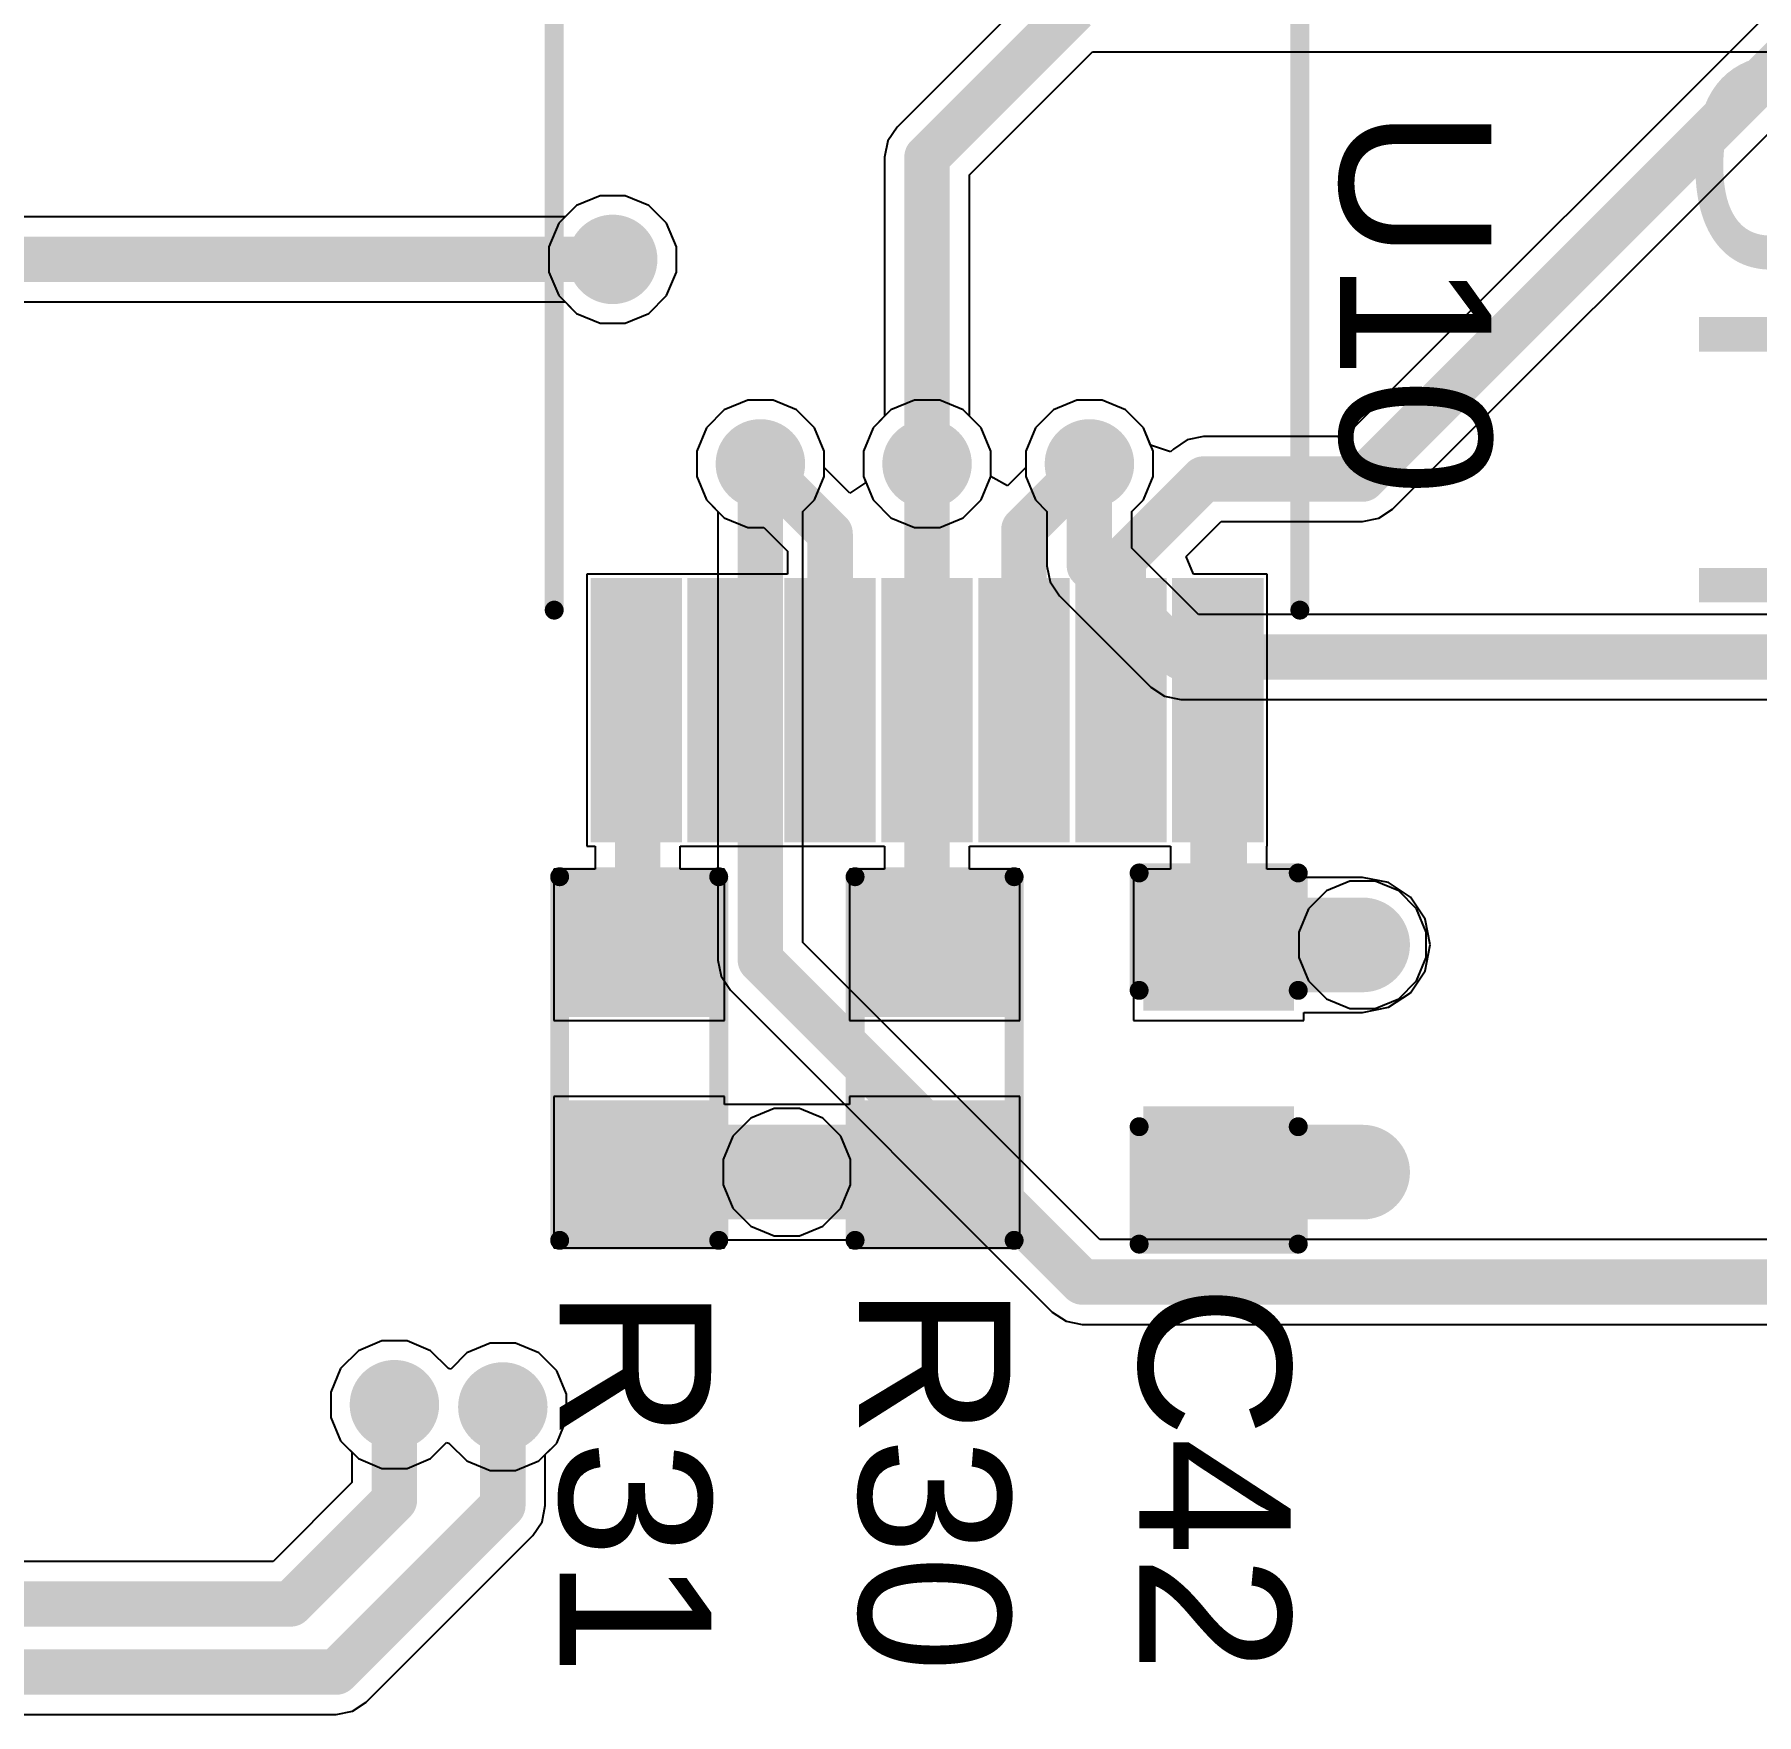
# Model space of a CAD drawing. Header units: millimetres. Extents: x -0.34 to 5.78, y -0.39 to 4.37.
# Drawn here: x 4.7293 to 5.184, y 2.0378 to 2.4814 of the extents above; entities that cross this region are included whole.
import ezdxf

# ---------------------------------------------------------------- set-up
doc = ezdxf.new("R2010")
doc.units = ezdxf.units.MM
doc.header["$MEASUREMENT"] = 0
for name, color, linetype in [('BottomLayer', 5, 'Continuous'), ('BottomSolder', 6, 'Continuous'), ('TopLayer', 1, 'Continuous'), ('TopOverlay', 2, 'Continuous'), ('TopPaste', 8, 'Continuous'), ('TopSolder', 216, 'Continuous'), ('ViaHoleLayer', 16, 'Continuous')]:
    doc.layers.add(name, color=color, linetype=linetype)
doc.styles.add('Arial', font='', dxfattribs={"height": 0.2})
doc.styles.get('Arial').set_extended_font_data('Arial')

# ---------------------------------------------------------------- blocks, each defined once
blk = doc.blocks.new('14_TSSOP_8')
at = {"layer": 'TopLayer'}
for points in [[(-0.1439, 0.08484), (-0.08209, 0.08484), (-0.08209, 0.0687), (-0.1439, 0.0687)], [(0.08209, 0.08484), (0.1439, 0.08484), (0.1439, 0.0687), (0.08209, 0.0687)], [(-0.1439, 0.05925), (-0.08209, 0.05925), (-0.08209, 0.04311), (-0.1439, 0.04311)], [(0.08209, 0.05925), (0.1439, 0.05925), (0.1439, 0.04311), (0.08209, 0.04311)], [(-0.1439, 0.03366), (-0.08209, 0.03366), (-0.08209, 0.01752), (-0.1439, 0.01752)], [(0.08209, 0.03366), (0.1439, 0.03366), (0.1439, 0.01752), (0.08209, 0.01752)], [(-0.1439, 0.00807), (-0.08209, 0.00807), (-0.08209, -0.00807), (-0.1439, -0.00807)], [(0.08209, 0.00807), (0.1439, 0.00807), (0.1439, -0.00807), (0.08209, -0.00807)], [(-0.1439, -0.01752), (-0.08209, -0.01752), (-0.08209, -0.03366), (-0.1439, -0.03366)], [(0.08209, -0.01752), (0.1439, -0.01752), (0.1439, -0.03366), (0.08209, -0.03366)], [(-0.1439, -0.04311), (-0.08209, -0.04311), (-0.08209, -0.05925), (-0.1439, -0.05925)], [(0.08209, -0.04311), (0.1439, -0.04311), (0.1439, -0.05925), (0.08209, -0.05925)], [(-0.1439, -0.0687), (-0.08209, -0.0687), (-0.08209, -0.08484), (-0.1439, -0.08484)], [(0.08209, -0.0687), (0.1439, -0.0687), (0.1439, -0.08484), (0.08209, -0.08484)]]:
    blk.add_hatch(color=1, dxfattribs=at).paths.add_polyline_path(points)
at = {"layer": 'TopPaste'}
for points in [[(-0.1439, 0.08484), (-0.08209, 0.08484), (-0.08209, 0.0687), (-0.1439, 0.0687)], [(0.08209, 0.08484), (0.1439, 0.08484), (0.1439, 0.0687), (0.08209, 0.0687)], [(-0.1439, 0.05925), (-0.08209, 0.05925), (-0.08209, 0.04311), (-0.1439, 0.04311)], [(0.08209, 0.05925), (0.1439, 0.05925), (0.1439, 0.04311), (0.08209, 0.04311)], [(-0.1439, 0.03366), (-0.08209, 0.03366), (-0.08209, 0.01752), (-0.1439, 0.01752)], [(0.08209, 0.03366), (0.1439, 0.03366), (0.1439, 0.01752), (0.08209, 0.01752)], [(-0.1439, 0.00807), (-0.08209, 0.00807), (-0.08209, -0.00807), (-0.1439, -0.00807)], [(0.08209, 0.00807), (0.1439, 0.00807), (0.1439, -0.00807), (0.08209, -0.00807)], [(-0.1439, -0.01752), (-0.08209, -0.01752), (-0.08209, -0.03366), (-0.1439, -0.03366)], [(0.08209, -0.01752), (0.1439, -0.01752), (0.1439, -0.03366), (0.08209, -0.03366)], [(-0.1439, -0.04311), (-0.08209, -0.04311), (-0.08209, -0.05925), (-0.1439, -0.05925)], [(0.08209, -0.04311), (0.1439, -0.04311), (0.1439, -0.05925), (0.08209, -0.05925)], [(-0.1439, -0.0687), (-0.08209, -0.0687), (-0.08209, -0.08484), (-0.1439, -0.08484)], [(0.08209, -0.0687), (0.1439, -0.0687), (0.1439, -0.08484), (0.08209, -0.08484)]]:
    blk.add_hatch(color=8, dxfattribs=at).paths.add_polyline_path(points)
at = {"layer": 'TopSolder'}
for points in [[(-0.1479, 0.08884), (-0.07809, 0.08884), (-0.07809, 0.0647), (-0.1479, 0.0647)], [(0.07809, 0.08884), (0.1479, 0.08884), (0.1479, 0.0647), (0.07809, 0.0647)], [(-0.1479, 0.06325), (-0.07809, 0.06325), (-0.07809, 0.03911), (-0.1479, 0.03911)], [(0.07809, 0.06325), (0.1479, 0.06325), (0.1479, 0.03911), (0.07809, 0.03911)], [(-0.1479, 0.03766), (-0.07809, 0.03766), (-0.07809, 0.01352), (-0.1479, 0.01352)], [(0.07809, 0.03766), (0.1479, 0.03766), (0.1479, 0.01352), (0.07809, 0.01352)], [(-0.1479, 0.01207), (-0.07809, 0.01207), (-0.07809, -0.01207), (-0.1479, -0.01207)], [(0.07809, 0.01207), (0.1479, 0.01207), (0.1479, -0.01207), (0.07809, -0.01207)], [(-0.1479, -0.01352), (-0.07809, -0.01352), (-0.07809, -0.03766), (-0.1479, -0.03766)], [(0.07809, -0.01352), (0.1479, -0.01352), (0.1479, -0.03766), (0.07809, -0.03766)], [(-0.1479, -0.03911), (-0.07809, -0.03911), (-0.07809, -0.06325), (-0.1479, -0.06325)], [(0.07809, -0.03911), (0.1479, -0.03911), (0.1479, -0.06325), (0.07809, -0.06325)], [(-0.1479, -0.0647), (-0.07809, -0.0647), (-0.07809, -0.08884), (-0.1479, -0.08884)], [(0.07809, -0.0647), (0.1479, -0.0647), (0.1479, -0.08884), (0.07809, -0.08884)]]:
    blk.add_hatch(color=216, dxfattribs=at).paths.add_polyline_path(points)
at = {"layer": 'TopOverlay', "const_width": 0.005}
for points in [[(0.08661, 0.09843), (-0.08661, 0.09843)], [(-0.15183, 0.07777), (-0.15683, 0.08277)], [(-0.15683, 0.07277), (-0.15683, 0.08277)], [(-0.15683, 0.07277), (-0.15183, 0.07777)], [(0.08661, -0.09843), (-0.08661, -0.09843)]]:
    blk.add_lwpolyline(points, dxfattribs=at)
at = {"layer": 'TopOverlay', "const_width": 0.0025}
for points in [[(-0.08786, 0.09843, 1), (-0.08536, 0.09843, 1)], [(0.08536, 0.09843, 1), (0.08786, 0.09843, 1)], [(-0.15808, 0.08277, 1), (-0.15558, 0.08277, 1)], [(-0.15808, 0.08277, 1), (-0.15558, 0.08277, 1)], [(-0.15308, 0.07777, 1), (-0.15058, 0.07777, 1)], [(-0.15308, 0.07777, 1), (-0.15058, 0.07777, 1)], [(-0.15808, 0.07277, 1), (-0.15558, 0.07277, 1)], [(-0.15808, 0.07277, 1), (-0.15558, 0.07277, 1)], [(-0.08786, -0.09843, 1), (-0.08536, -0.09843, 1)], [(0.08536, -0.09843, 1), (0.08786, -0.09843, 1)]]:
    blk.add_lwpolyline(points, format="xyb", close=True, dxfattribs=at)
blk = doc.blocks.new('R___0603_40')
at = {"layer": 'TopLayer'}
for points in [[(-0.015, 0.0175), (-0.015, -0.0175), (-0.045, -0.0175), (-0.045, 0.0175)], [(0.045, 0.0175), (0.045, -0.0175), (0.015, -0.0175), (0.015, 0.0175)]]:
    blk.add_hatch(color=1, dxfattribs=at).paths.add_polyline_path(points)
at = {"layer": 'TopPaste'}
for points in [[(-0.015, 0.0175), (-0.015, -0.0175), (-0.045, -0.0175), (-0.045, 0.0175)], [(0.045, 0.0175), (0.045, -0.0175), (0.015, -0.0175), (0.015, 0.0175)]]:
    blk.add_hatch(color=8, dxfattribs=at).paths.add_polyline_path(points)
at = {"layer": 'TopSolder'}
for points in [[(-0.011, 0.0215), (-0.011, -0.0215), (-0.049, -0.0215), (-0.049, 0.0215)], [(0.049, 0.0215), (0.049, -0.0215), (0.011, -0.0215), (0.011, 0.0215)]]:
    blk.add_hatch(color=216, dxfattribs=at).paths.add_polyline_path(points)
at = {"layer": 'TopOverlay', "const_width": 0.005}
for points in [[(-0.048, 0.021), (0.048, 0.021)], [(-0.048, 0.021), (-0.048, -0.021)], [(0.048, 0.021), (0.048, -0.021)], [(-0.048, -0.021), (0.048, -0.021)]]:
    blk.add_lwpolyline(points, dxfattribs=at)
at = {"layer": 'TopOverlay', "const_width": 0.0025}
for points in [[(-0.04925, 0.021, 1), (-0.04675, 0.021, 1)], [(-0.04925, 0.021, 1), (-0.04675, 0.021, 1)], [(0.04675, 0.021, 1), (0.04925, 0.021, 1)], [(0.04675, 0.021, 1), (0.04925, 0.021, 1)], [(-0.04925, -0.021, 1), (-0.04675, -0.021, 1)], [(-0.04925, -0.021, 1), (-0.04675, -0.021, 1)], [(0.04675, -0.021, 1), (0.04925, -0.021, 1)], [(0.04675, -0.021, 1), (0.04925, -0.021, 1)]]:
    blk.add_lwpolyline(points, format="xyb", close=True, dxfattribs=at)
blk = doc.blocks.new('R___0603_41')
at = {"layer": 'TopLayer'}
for points in [[(-0.015, 0.0175), (-0.015, -0.0175), (-0.045, -0.0175), (-0.045, 0.0175)], [(0.045, 0.0175), (0.045, -0.0175), (0.015, -0.0175), (0.015, 0.0175)]]:
    blk.add_hatch(color=1, dxfattribs=at).paths.add_polyline_path(points)
at = {"layer": 'TopPaste'}
for points in [[(-0.015, 0.0175), (-0.015, -0.0175), (-0.045, -0.0175), (-0.045, 0.0175)], [(0.045, 0.0175), (0.045, -0.0175), (0.015, -0.0175), (0.015, 0.0175)]]:
    blk.add_hatch(color=8, dxfattribs=at).paths.add_polyline_path(points)
at = {"layer": 'TopSolder'}
for points in [[(-0.011, 0.0215), (-0.011, -0.0215), (-0.049, -0.0215), (-0.049, 0.0215)], [(0.049, 0.0215), (0.049, -0.0215), (0.011, -0.0215), (0.011, 0.0215)]]:
    blk.add_hatch(color=216, dxfattribs=at).paths.add_polyline_path(points)
at = {"layer": 'TopOverlay', "const_width": 0.005}
for points in [[(0.048, 0.021), (-0.048, 0.021)], [(-0.048, -0.021), (-0.048, 0.021)], [(0.048, -0.021), (0.048, 0.021)], [(0.048, -0.021), (-0.048, -0.021)]]:
    blk.add_lwpolyline(points, dxfattribs=at)
at = {"layer": 'TopOverlay', "const_width": 0.0025}
for points in [[(-0.04925, 0.021, 1), (-0.04675, 0.021, 1)], [(-0.04925, 0.021, 1), (-0.04675, 0.021, 1)], [(0.04675, 0.021, 1), (0.04925, 0.021, 1)], [(0.04675, 0.021, 1), (0.04925, 0.021, 1)], [(-0.04925, -0.021, 1), (-0.04675, -0.021, 1)], [(-0.04925, -0.021, 1), (-0.04675, -0.021, 1)], [(0.04675, -0.021, 1), (0.04925, -0.021, 1)], [(0.04675, -0.021, 1), (0.04925, -0.021, 1)]]:
    blk.add_lwpolyline(points, format="xyb", close=True, dxfattribs=at)
blk = doc.blocks.new('C___0603_108')
at = {"layer": 'TopLayer'}
for points in [[(-0.015, 0.0175), (-0.015, -0.0175), (-0.045, -0.0175), (-0.045, 0.0175)], [(0.045, 0.0175), (0.045, -0.0175), (0.015, -0.0175), (0.015, 0.0175)]]:
    blk.add_hatch(color=1, dxfattribs=at).paths.add_polyline_path(points)
at = {"layer": 'TopPaste'}
for points in [[(-0.015, 0.0175), (-0.015, -0.0175), (-0.045, -0.0175), (-0.045, 0.0175)], [(0.045, 0.0175), (0.045, -0.0175), (0.015, -0.0175), (0.015, 0.0175)]]:
    blk.add_hatch(color=8, dxfattribs=at).paths.add_polyline_path(points)
at = {"layer": 'TopSolder'}
for points in [[(-0.01264, 0.01986), (-0.01264, -0.01986), (-0.04736, -0.01986), (-0.04736, 0.01986)], [(0.04736, 0.01986), (0.04736, -0.01986), (0.01264, -0.01986), (0.01264, 0.01986)]]:
    blk.add_hatch(color=216, dxfattribs=at).paths.add_polyline_path(points)
at = {"layer": 'TopOverlay', "const_width": 0.005}
for points in [[(-0.018, 0.021), (-0.049, 0.021)], [(-0.049, -0.021), (-0.049, 0.021)], [(0.049, 0.021), (0.018, 0.021)], [(0.049, -0.021), (0.049, 0.021)], [(-0.018, -0.021), (-0.049, -0.021)], [(0.049, -0.021), (0.018, -0.021)]]:
    blk.add_lwpolyline(points, dxfattribs=at)
at = {"layer": 'TopOverlay', "const_width": 0.0025}
for points in [[(-0.05025, 0.021, 1), (-0.04775, 0.021, 1)], [(-0.05025, 0.021, 1), (-0.04775, 0.021, 1)], [(-0.01925, 0.021, 1), (-0.01675, 0.021, 1)], [(0.01675, 0.021, 1), (0.01925, 0.021, 1)], [(0.04775, 0.021, 1), (0.05025, 0.021, 1)], [(0.04775, 0.021, 1), (0.05025, 0.021, 1)], [(-0.05025, -0.021, 1), (-0.04775, -0.021, 1)], [(-0.05025, -0.021, 1), (-0.04775, -0.021, 1)], [(-0.01925, -0.021, 1), (-0.01675, -0.021, 1)], [(0.01675, -0.021, 1), (0.01925, -0.021, 1)], [(0.04775, -0.021, 1), (0.05025, -0.021, 1)], [(0.04775, -0.021, 1), (0.05025, -0.021, 1)]]:
    blk.add_lwpolyline(points, format="xyb", close=True, dxfattribs=at)

msp = doc.modelspace()

# ---------------------------------------------------------------- hatches: boundary and pattern name
at = {"layer": 'BottomLayer'}
h = msp.add_hatch(color=5, dxfattribs=at)
edge = h.paths.add_edge_path()
edge.add_arc((4.882, 2.422), 0.01181, 0, 360)
h = msp.add_hatch(color=5, dxfattribs=at)
edge = h.paths.add_edge_path()
edge.add_arc((4.921, 2.368), 0.01181, 0, 360)
h = msp.add_hatch(color=5, dxfattribs=at)
edge = h.paths.add_edge_path()
edge.add_arc((4.965, 2.368), 0.01181, 0, 360)
h = msp.add_hatch(color=5, dxfattribs=at)
edge = h.paths.add_edge_path()
edge.add_arc((5.00787, 2.368), 0.01181, 0, 360)
h = msp.add_hatch(color=5, dxfattribs=at)
edge = h.paths.add_edge_path()
edge.add_arc((5.08, 2.241), 0.01181, 0, 360)
h = msp.add_hatch(color=5, dxfattribs=at)
edge = h.paths.add_edge_path()
edge.add_arc((4.928, 2.181), 0.01181, 0, 360)
h = msp.add_hatch(color=5, dxfattribs=at)
edge = h.paths.add_edge_path()
edge.add_arc((5.08, 2.181), 0.01181, 0, 360)
h = msp.add_hatch(color=5, dxfattribs=at)
edge = h.paths.add_edge_path()
edge.add_arc((4.82438, 2.1196), 0.01181, 0, 360)
h = msp.add_hatch(color=5, dxfattribs=at)
edge = h.paths.add_edge_path()
edge.add_arc((4.853, 2.119), 0.01181, 0, 360)
at = {"layer": 'BottomSolder'}
h = msp.add_hatch(color=6, dxfattribs=at)
edge = h.paths.add_edge_path()
edge.add_arc((4.882, 2.422), 0.00991, 0, 360)
h = msp.add_hatch(color=6, dxfattribs=at)
edge = h.paths.add_edge_path()
edge.add_arc((4.921, 2.368), 0.00991, 0, 360)
h = msp.add_hatch(color=6, dxfattribs=at)
edge = h.paths.add_edge_path()
edge.add_arc((4.965, 2.368), 0.00991, 0, 360)
h = msp.add_hatch(color=6, dxfattribs=at)
edge = h.paths.add_edge_path()
edge.add_arc((5.00787, 2.368), 0.00991, 0, 360)
h = msp.add_hatch(color=6, dxfattribs=at)
edge = h.paths.add_edge_path()
edge.add_arc((5.08, 2.241), 0.00991, 0, 360)
h = msp.add_hatch(color=6, dxfattribs=at)
edge = h.paths.add_edge_path()
edge.add_arc((4.928, 2.181), 0.00991, 0, 360)
h = msp.add_hatch(color=6, dxfattribs=at)
edge = h.paths.add_edge_path()
edge.add_arc((5.08, 2.181), 0.00991, 0, 360)
h = msp.add_hatch(color=6, dxfattribs=at)
edge = h.paths.add_edge_path()
edge.add_arc((4.82438, 2.1196), 0.00991, 0, 360)
h = msp.add_hatch(color=6, dxfattribs=at)
edge = h.paths.add_edge_path()
edge.add_arc((4.853, 2.119), 0.00991, 0, 360)
at = {"layer": 'TopLayer'}
h = msp.add_hatch(color=1, dxfattribs=at)
edge = h.paths.add_edge_path()
edge.add_arc((4.882, 2.422), 0.01181, 0, 360)
h = msp.add_hatch(color=1, dxfattribs=at)
edge = h.paths.add_edge_path()
edge.add_arc((4.921, 2.368), 0.01181, 0, 360)
h = msp.add_hatch(color=1, dxfattribs=at)
edge = h.paths.add_edge_path()
edge.add_arc((4.965, 2.368), 0.01181, 0, 360)
h = msp.add_hatch(color=1, dxfattribs=at)
edge = h.paths.add_edge_path()
edge.add_arc((5.00787, 2.368), 0.01181, 0, 360)
h = msp.add_hatch(color=1, dxfattribs=at)
edge = h.paths.add_edge_path()
edge.add_arc((5.08, 2.241), 0.01181, 0, 360)
h = msp.add_hatch(color=1, dxfattribs=at)
edge = h.paths.add_edge_path()
edge.add_arc((4.928, 2.181), 0.01181, 0, 360)
h = msp.add_hatch(color=1, dxfattribs=at)
edge = h.paths.add_edge_path()
edge.add_arc((5.08, 2.181), 0.01181, 0, 360)
h = msp.add_hatch(color=1, dxfattribs=at)
edge = h.paths.add_edge_path()
edge.add_arc((4.82438, 2.1196), 0.01181, 0, 360)
h = msp.add_hatch(color=1, dxfattribs=at)
edge = h.paths.add_edge_path()
edge.add_arc((4.853, 2.119), 0.01181, 0, 360)
at = {"layer": 'TopSolder'}
h = msp.add_hatch(color=216, dxfattribs=at)
edge = h.paths.add_edge_path()
edge.add_arc((4.882, 2.422), 0.00991, 0, 360)
h = msp.add_hatch(color=216, dxfattribs=at)
edge = h.paths.add_edge_path()
edge.add_arc((4.921, 2.368), 0.00991, 0, 360)
h = msp.add_hatch(color=216, dxfattribs=at)
edge = h.paths.add_edge_path()
edge.add_arc((4.965, 2.368), 0.00991, 0, 360)
h = msp.add_hatch(color=216, dxfattribs=at)
edge = h.paths.add_edge_path()
edge.add_arc((5.00787, 2.368), 0.00991, 0, 360)
h = msp.add_hatch(color=216, dxfattribs=at)
edge = h.paths.add_edge_path()
edge.add_arc((5.08, 2.241), 0.00991, 0, 360)
h = msp.add_hatch(color=216, dxfattribs=at)
edge = h.paths.add_edge_path()
edge.add_arc((4.928, 2.181), 0.00991, 0, 360)
h = msp.add_hatch(color=216, dxfattribs=at)
edge = h.paths.add_edge_path()
edge.add_arc((5.08, 2.181), 0.00991, 0, 360)
h = msp.add_hatch(color=216, dxfattribs=at)
edge = h.paths.add_edge_path()
edge.add_arc((4.82438, 2.1196), 0.00991, 0, 360)
h = msp.add_hatch(color=216, dxfattribs=at)
edge = h.paths.add_edge_path()
edge.add_arc((4.853, 2.119), 0.00991, 0, 360)
at = {"layer": 'ViaHoleLayer'}
h = msp.add_hatch(color=16, dxfattribs=at)
edge = h.paths.add_edge_path()
edge.add_arc((4.882, 2.422), 0.00591, 0, 360)
h = msp.add_hatch(color=16, dxfattribs=at)
edge = h.paths.add_edge_path()
edge.add_arc((4.921, 2.368), 0.00591, 0, 360)
h = msp.add_hatch(color=16, dxfattribs=at)
edge = h.paths.add_edge_path()
edge.add_arc((4.965, 2.368), 0.00591, 0, 360)
h = msp.add_hatch(color=16, dxfattribs=at)
edge = h.paths.add_edge_path()
edge.add_arc((5.00787, 2.368), 0.00591, 0, 360)
h = msp.add_hatch(color=16, dxfattribs=at)
edge = h.paths.add_edge_path()
edge.add_arc((5.08, 2.241), 0.00591, 0, 360)
h = msp.add_hatch(color=16, dxfattribs=at)
edge = h.paths.add_edge_path()
edge.add_arc((4.928, 2.181), 0.00591, 0, 360)
h = msp.add_hatch(color=16, dxfattribs=at)
edge = h.paths.add_edge_path()
edge.add_arc((5.08, 2.181), 0.00591, 0, 360)
h = msp.add_hatch(color=16, dxfattribs=at)
edge = h.paths.add_edge_path()
edge.add_arc((4.82438, 2.1196), 0.00591, 0, 360)
h = msp.add_hatch(color=16, dxfattribs=at)
edge = h.paths.add_edge_path()
edge.add_arc((4.853, 2.119), 0.00591, 0, 360)

# ---------------------------------------------------------------- linework, layer by layer
at = {"layer": 'BottomLayer'}
for p, q in [((4.99607, 2.49593), (4.95707, 2.45693)), ((4.97622, 2.44435), (5.00865, 2.47678)), ((5.00865, 2.47678), (5.31035, 2.47678)), ((4.95707, 2.45693), (4.95464, 2.45329)), ((4.95464, 2.45329), (4.95378, 2.449)), ((4.95378, 2.449), (4.95378, 2.449)), ((4.95378, 2.449), (4.95378, 2.38056)), ((4.97622, 2.38056), (4.97622, 2.44435)), ((4.87866, 2.43881), (4.87248, 2.43625)), ((4.88534, 2.43881), (4.87866, 2.43881)), ((4.89152, 2.43625), (4.88534, 2.43881)), ((4.86944, 2.43322), (4.609, 2.43322)), ((4.87248, 2.43625), (4.86944, 2.43322)), ((4.89625, 2.43152), (4.89152, 2.43625)), ((4.89881, 2.42534), (4.89625, 2.43152)), ((4.89881, 2.41866), (4.89881, 2.42534)), ((4.89625, 2.41248), (4.89881, 2.41866)), ((4.61365, 2.41078), (4.86944, 2.41078)), ((4.86944, 2.41078), (4.87248, 2.40775)), ((4.89152, 2.40775), (4.89625, 2.41248)), ((4.87248, 2.40775), (4.87866, 2.40519)), ((4.88534, 2.40519), (4.89152, 2.40775)), ((4.87866, 2.40519), (4.88534, 2.40519)), ((4.91766, 2.38481), (4.91148, 2.38225)), ((4.92434, 2.38481), (4.91766, 2.38481)), ((4.93052, 2.38225), (4.92434, 2.38481)), ((5.00453, 2.38481), (4.99835, 2.38225)), ((5.01121, 2.38481), (5.00453, 2.38481)), ((5.01739, 2.38225), (5.01121, 2.38481)), ((4.91148, 2.38225), (4.90675, 2.37752)), ((4.93525, 2.37752), (4.93052, 2.38225)), ((4.95378, 2.38056), (4.95075, 2.37752)), ((4.97925, 2.37752), (4.97622, 2.38056)), ((4.99835, 2.38225), (4.99362, 2.37752)), ((5.02212, 2.37752), (5.01739, 2.38225)), ((4.90675, 2.37752), (4.90419, 2.37134)), ((4.93781, 2.37134), (4.93525, 2.37752)), ((4.95075, 2.37752), (4.94819, 2.37134)), ((4.98181, 2.37134), (4.97925, 2.37752)), ((4.99362, 2.37752), (4.99106, 2.37134)), ((5.02468, 2.37134), (5.02212, 2.37752)), ((4.90419, 2.37134), (4.90419, 2.36466)), ((4.93781, 2.36466), (4.93781, 2.37134)), ((4.94819, 2.37134), (4.94819, 2.36466)), ((4.98181, 2.36466), (4.98181, 2.37134)), ((4.99106, 2.37134), (4.99106, 2.36466)), ((5.02468, 2.36466), (5.02468, 2.37134)), ((4.90419, 2.36466), (4.90675, 2.35848)), ((4.93525, 2.35848), (4.93781, 2.36466)), ((4.94819, 2.36466), (4.95075, 2.35848)), ((4.97925, 2.35848), (4.98181, 2.36466)), ((4.99106, 2.36466), (4.99362, 2.35848)), ((5.02212, 2.35848), (5.02468, 2.36466)), ((4.90675, 2.35848), (4.90978, 2.35544)), ((4.90978, 2.35544), (4.90978, 2.237)), ((4.93222, 2.35544), (4.93525, 2.35848)), ((4.93222, 2.24165), (4.93222, 2.35544)), ((4.95075, 2.35848), (4.95548, 2.35375)), ((4.97452, 2.35375), (4.97925, 2.35848)), ((4.99362, 2.35848), (4.99665, 2.35544)), ((4.99665, 2.35544), (4.99665, 2.34113)), ((5.01909, 2.35544), (5.02212, 2.35848)), ((5.01909, 2.34578), (5.01909, 2.35544)), ((4.95548, 2.35375), (4.96166, 2.35119)), ((4.96166, 2.35119), (4.96834, 2.35119)), ((4.96834, 2.35119), (4.97452, 2.35375)), ((5.03665, 2.32822), (5.01909, 2.34578)), ((4.99665, 2.34113), (4.99665, 2.34113)), ((4.99665, 2.34113), (4.99751, 2.33684)), ((4.99751, 2.33684), (4.99994, 2.3332)), ((4.99994, 2.3332), (5.02407, 2.30907)), ((5.23607, 2.32822), (5.03665, 2.32822)), ((5.02407, 2.30907), (5.02407, 2.30907)), ((5.02407, 2.30907), (5.02771, 2.30664)), ((5.02771, 2.30664), (5.032, 2.30578)), ((5.032, 2.30578), (5.032, 2.30578)), ((5.032, 2.30578), (5.23607, 2.30578)), ((5.07048, 2.25525), (5.06575, 2.25052)), ((5.07666, 2.25781), (5.07048, 2.25525)), ((5.08334, 2.25781), (5.07666, 2.25781)), ((5.08952, 2.25525), (5.08334, 2.25781)), ((5.09425, 2.25052), (5.08952, 2.25525)), ((5.06575, 2.25052), (5.06319, 2.24434)), ((5.09681, 2.24434), (5.09425, 2.25052)), ((5.01065, 2.16322), (4.93222, 2.24165)), ((5.06319, 2.24434), (5.06319, 2.23766)), ((5.09681, 2.23766), (5.09681, 2.24434)), ((4.90978, 2.237), (4.90978, 2.237)), ((4.90978, 2.237), (4.91064, 2.23271)), ((5.06319, 2.23766), (5.06575, 2.23148)), ((5.09425, 2.23148), (5.09681, 2.23766)), ((4.91064, 2.23271), (4.91307, 2.22907)), ((4.91307, 2.22907), (4.99807, 2.14407)), ((5.06575, 2.23148), (5.07048, 2.22675)), ((5.08952, 2.22675), (5.09425, 2.23148)), ((5.07048, 2.22675), (5.07666, 2.22419)), ((5.07666, 2.22419), (5.08334, 2.22419)), ((5.08334, 2.22419), (5.08952, 2.22675)), ((4.92466, 2.19781), (4.91848, 2.19525)), ((4.93134, 2.19781), (4.92466, 2.19781)), ((4.93752, 2.19525), (4.93134, 2.19781)), ((4.91848, 2.19525), (4.91375, 2.19052)), ((4.94225, 2.19052), (4.93752, 2.19525)), ((4.91375, 2.19052), (4.91119, 2.18434)), ((4.94481, 2.18434), (4.94225, 2.19052)), ((4.91119, 2.18434), (4.91119, 2.17766)), ((4.94481, 2.17766), (4.94481, 2.18434)), ((4.91119, 2.17766), (4.91375, 2.17148)), ((4.94225, 2.17148), (4.94481, 2.17766)), ((4.91375, 2.17148), (4.91848, 2.16675)), ((4.93752, 2.16675), (4.94225, 2.17148)), ((4.91848, 2.16675), (4.92466, 2.16419)), ((4.93134, 2.16419), (4.93752, 2.16675)), ((4.92466, 2.16419), (4.93134, 2.16419)), ((5.30935, 2.16322), (5.01065, 2.16322)), ((4.99807, 2.14407), (4.99807, 2.14407)), ((4.99807, 2.14407), (5.00171, 2.14164)), ((5.00171, 2.14164), (5.006, 2.14078)), ((5.006, 2.14078), (5.006, 2.14078)), ((5.006, 2.14078), (5.314, 2.14078)), ((4.81486, 2.13386), (4.81013, 2.12913)), ((4.82104, 2.13642), (4.81486, 2.13386)), ((4.82773, 2.13642), (4.82104, 2.13642)), ((4.83391, 2.13386), (4.82773, 2.13642)), ((4.83864, 2.12913), (4.83391, 2.13386)), ((4.84348, 2.13325), (4.83923, 2.12901)), ((4.84966, 2.13581), (4.84348, 2.13325)), ((4.85634, 2.13581), (4.84966, 2.13581)), ((4.86252, 2.13325), (4.85634, 2.13581)), ((4.86725, 2.12852), (4.86252, 2.13325)), ((4.81013, 2.12913), (4.80757, 2.12295)), ((4.83923, 2.12901), (4.83864, 2.12913)), ((4.86981, 2.12234), (4.86725, 2.12852)), ((4.80757, 2.12295), (4.80757, 2.11626)), ((4.86981, 2.11566), (4.86981, 2.12234)), ((4.80757, 2.11626), (4.81013, 2.11008)), ((4.86725, 2.10948), (4.86981, 2.11566)), ((4.81013, 2.11008), (4.81486, 2.10535)), ((4.81486, 2.10535), (4.82104, 2.10279)), ((4.82773, 2.10279), (4.83391, 2.10535)), ((4.83391, 2.10535), (4.83815, 2.1096)), ((4.83815, 2.1096), (4.83875, 2.10948)), ((4.83875, 2.10948), (4.84348, 2.10475)), ((4.86252, 2.10475), (4.86725, 2.10948)), ((4.82104, 2.10279), (4.82773, 2.10279)), ((4.84348, 2.10475), (4.84966, 2.10219)), ((4.84966, 2.10219), (4.85634, 2.10219)), ((4.85634, 2.10219), (4.86252, 2.10475))]:
    msp.add_line(p, q, dxfattribs=at)
at = {"layer": 'BottomLayer', "const_width": 0.012}
for points in [[(4.965, 2.449), (5.004, 2.488)], [(4.965, 2.368), (4.965, 2.449)], [(4.609, 2.422), (4.882, 2.422)], [(4.921, 2.237), (4.921, 2.368)], [(5.00787, 2.34113), (5.00787, 2.368)], [(5.00787, 2.34113), (5.032, 2.317)], [(5.032, 2.317), (5.279, 2.317)], [(4.921, 2.237), (5.006, 2.152)], [(5.006, 2.152), (5.314, 2.152)], [(4.853, 2.119), (4.85482, 2.12082)]]:
    msp.add_lwpolyline(points, dxfattribs=at)
at = {"layer": 'BottomLayer', "const_width": 0.006}
for points in [[(4.962, 2.449, 1), (4.968, 2.449, 1)], [(4.962, 2.449, 1), (4.968, 2.449, 1)], [(4.879, 2.422, 1), (4.885, 2.422, 1)], [(4.918, 2.368, 1), (4.924, 2.368, 1)], [(4.962, 2.368, 1), (4.968, 2.368, 1)], [(5.00487, 2.368, 1), (5.01087, 2.368, 1)], [(5.00487, 2.34113, 1), (5.01087, 2.34113, 1)], [(5.00487, 2.34113, 1), (5.01087, 2.34113, 1)], [(5.029, 2.317, 1), (5.035, 2.317, 1)], [(5.029, 2.317, 1), (5.035, 2.317, 1)], [(4.918, 2.237, 1), (4.924, 2.237, 1)], [(4.918, 2.237, 1), (4.924, 2.237, 1)], [(5.003, 2.152, 1), (5.009, 2.152, 1)], [(5.003, 2.152, 1), (5.009, 2.152, 1)], [(4.85, 2.119, 1), (4.856, 2.119, 1)], [(4.85182, 2.12082, 1), (4.85782, 2.12082, 1)]]:
    msp.add_lwpolyline(points, format="xyb", close=True, dxfattribs=at)
at = {"layer": 'TopLayer'}
for p, q in [((5.20007, 2.49993), (5.07535, 2.37522)), ((5.08793, 2.35607), (5.21265, 2.48078)), ((4.87866, 2.43881), (4.87248, 2.43625)), ((4.88534, 2.43881), (4.87866, 2.43881)), ((4.89152, 2.43625), (4.88534, 2.43881)), ((4.87248, 2.43625), (4.86775, 2.43152)), ((4.89625, 2.43152), (4.89152, 2.43625)), ((4.86775, 2.43152), (4.86519, 2.42534)), ((4.89881, 2.42534), (4.89625, 2.43152)), ((4.86519, 2.42534), (4.86519, 2.41866)), ((4.89881, 2.41866), (4.89881, 2.42534)), ((4.86519, 2.41866), (4.86775, 2.41248)), ((4.89625, 2.41248), (4.89881, 2.41866)), ((4.86775, 2.41248), (4.87248, 2.40775)), ((4.89152, 2.40775), (4.89625, 2.41248)), ((4.87248, 2.40775), (4.87866, 2.40519)), ((4.88534, 2.40519), (4.89152, 2.40775)), ((4.87866, 2.40519), (4.88534, 2.40519)), ((4.91766, 2.38481), (4.91148, 2.38225)), ((4.92434, 2.38481), (4.91766, 2.38481)), ((4.93052, 2.38225), (4.92434, 2.38481)), ((4.96166, 2.38481), (4.95548, 2.38225)), ((4.96834, 2.38481), (4.96166, 2.38481)), ((4.97452, 2.38225), (4.96834, 2.38481)), ((5.00453, 2.38481), (4.99835, 2.38225)), ((5.01121, 2.38481), (5.00453, 2.38481)), ((5.01739, 2.38225), (5.01121, 2.38481)), ((4.91148, 2.38225), (4.90675, 2.37752)), ((4.93525, 2.37752), (4.93052, 2.38225)), ((4.95548, 2.38225), (4.95075, 2.37752)), ((4.97925, 2.37752), (4.97452, 2.38225)), ((4.99835, 2.38225), (4.99362, 2.37752)), ((5.02212, 2.37752), (5.01739, 2.38225)), ((4.90675, 2.37752), (4.90419, 2.37134)), ((4.93781, 2.37134), (4.93525, 2.37752)), ((4.95075, 2.37752), (4.94819, 2.37134)), ((4.98181, 2.37134), (4.97925, 2.37752)), ((4.99362, 2.37752), (4.99106, 2.37134)), ((5.02402, 2.37295), (5.02212, 2.37752)), ((5.03371, 2.37436), (5.03007, 2.37193)), ((5.038, 2.37522), (5.03371, 2.37436)), ((5.07535, 2.37522), (5.038, 2.37522)), ((4.90419, 2.37134), (4.90419, 2.36466)), ((4.93781, 2.36705), (4.93781, 2.37134)), ((4.94819, 2.37134), (4.94819, 2.36466)), ((4.98181, 2.36487), (4.98181, 2.37134)), ((4.99106, 2.37134), (4.99106, 2.36705)), ((5.0293, 2.37116), (5.02402, 2.37295)), ((5.03007, 2.37193), (5.0293, 2.37116)), ((5.03007, 2.37193), (5.03007, 2.37193)), ((4.90419, 2.36466), (4.90675, 2.35848)), ((4.9446, 2.36027), (4.93781, 2.36705)), ((4.94819, 2.36466), (4.94883, 2.3631)), ((4.98242, 2.36431), (4.98181, 2.36487)), ((4.9862, 2.36219), (4.98242, 2.36431)), ((4.99106, 2.36705), (4.9862, 2.36219)), ((4.94883, 2.3631), (4.9446, 2.36027)), ((4.90675, 2.35848), (4.91148, 2.35375)), ((5.08429, 2.35364), (5.08793, 2.35607)), ((4.91148, 2.35375), (4.91766, 2.35119)), ((4.91766, 2.35119), (4.92195, 2.35119)), ((4.92195, 2.35119), (4.92819, 2.34495)), ((5.03339, 2.34353), (5.04265, 2.35278)), ((5.04265, 2.35278), (5.08, 2.35278)), ((5.08, 2.35278), (5.08429, 2.35364)), ((5.08, 2.35278), (5.08, 2.35278)), ((4.92819, 2.34495), (4.92819, 2.33891)), ((5.03531, 2.33891), (5.03339, 2.34353)), ((4.92819, 2.33891), (4.87516, 2.33891)), ((4.87516, 2.33891), (4.87516, 2.2671)), ((5.05484, 2.33891), (5.03531, 2.33891)), ((5.05484, 2.2671), (5.05484, 2.33891)), ((4.87516, 2.2671), (4.8774, 2.2671)), ((4.8774, 2.2671), (4.8774, 2.261)), ((4.89983, 2.261), (4.89983, 2.2671)), ((4.89983, 2.2671), (4.95378, 2.2671)), ((4.95378, 2.2671), (4.95378, 2.261)), ((4.97622, 2.261), (4.97622, 2.2671)), ((4.97622, 2.2671), (5.02926, 2.2671)), ((5.02926, 2.2671), (5.02926, 2.261)), ((5.05474, 2.261), (5.05474, 2.2671)), ((5.05474, 2.2671), (5.05484, 2.2671)), ((4.8774, 2.261), (4.8665, 2.261)), ((4.8665, 2.261), (4.8665, 2.221)), ((4.9115, 2.261), (4.89983, 2.261)), ((4.9115, 2.221), (4.9115, 2.261)), ((4.95378, 2.261), (4.9445, 2.261)), ((4.9445, 2.261), (4.9445, 2.221)), ((4.9895, 2.261), (4.97622, 2.261)), ((4.9895, 2.221), (4.9895, 2.261)), ((5.02926, 2.261), (5.0195, 2.261)), ((5.0195, 2.261), (5.0195, 2.221)), ((5.0645, 2.261), (5.05474, 2.261)), ((5.0645, 2.25884), (5.0645, 2.261)), ((5.08, 2.25884), (5.0645, 2.25884)), ((5.08683, 2.25748), (5.08, 2.25884)), ((5.09262, 2.25362), (5.08683, 2.25748)), ((5.09648, 2.24783), (5.09262, 2.25362)), ((5.09784, 2.241), (5.09648, 2.24783)), ((5.09648, 2.23417), (5.09784, 2.241)), ((5.09262, 2.22838), (5.09648, 2.23417)), ((5.08683, 2.22452), (5.09262, 2.22838)), ((5.08, 2.22316), (5.08683, 2.22452)), ((4.8665, 2.221), (4.9115, 2.221)), ((4.9445, 2.221), (4.9895, 2.221)), ((5.0195, 2.221), (5.0645, 2.221)), ((5.0645, 2.221), (5.0645, 2.22316)), ((5.0645, 2.22316), (5.08, 2.22316)), ((4.9115, 2.201), (4.8665, 2.201)), ((4.8665, 2.201), (4.8665, 2.161)), ((4.9115, 2.19884), (4.9115, 2.201)), ((4.9895, 2.201), (4.9445, 2.201)), ((4.9445, 2.201), (4.9445, 2.19884)), ((4.9895, 2.161), (4.9895, 2.201)), ((4.9445, 2.19884), (4.9115, 2.19884)), ((4.8665, 2.161), (4.9115, 2.161)), ((4.9115, 2.161), (4.9115, 2.16316)), ((4.9115, 2.16316), (4.9445, 2.16316)), ((4.9445, 2.16316), (4.9445, 2.161)), ((4.9445, 2.161), (4.9895, 2.161)), ((4.81486, 2.13386), (4.81013, 2.12913)), ((4.82104, 2.13642), (4.81486, 2.13386)), ((4.82773, 2.13642), (4.82104, 2.13642)), ((4.83391, 2.13386), (4.82773, 2.13642)), ((4.83864, 2.12913), (4.83391, 2.13386)), ((4.84348, 2.13325), (4.83923, 2.12901)), ((4.84966, 2.13581), (4.84348, 2.13325)), ((4.85634, 2.13581), (4.84966, 2.13581)), ((4.86252, 2.13325), (4.85634, 2.13581)), ((4.86725, 2.12852), (4.86252, 2.13325)), ((4.81013, 2.12913), (4.80757, 2.12295)), ((4.83923, 2.12901), (4.83864, 2.12913)), ((4.86981, 2.12234), (4.86725, 2.12852)), ((4.80757, 2.12295), (4.80757, 2.11626)), ((4.86981, 2.11566), (4.86981, 2.12234)), ((4.80757, 2.11626), (4.81013, 2.11008)), ((4.86725, 2.10948), (4.86981, 2.11566)), ((4.81013, 2.11008), (4.81317, 2.10705)), ((4.81317, 2.10705), (4.81317, 2.09903)), ((4.86422, 2.10644), (4.86725, 2.10948)), ((4.86422, 2.093), (4.86422, 2.10644)), ((4.81317, 2.09903), (4.79235, 2.07822)), ((4.86336, 2.08871), (4.86422, 2.093)), ((4.86422, 2.093), (4.86422, 2.093)), ((4.86093, 2.08507), (4.86336, 2.08871)), ((4.81693, 2.04107), (4.86093, 2.08507)), ((4.79235, 2.07822), (4.39965, 2.07822)), ((4.382, 2.03778), (4.809, 2.03778)), ((4.809, 2.03778), (4.81329, 2.03864)), ((4.809, 2.03778), (4.809, 2.03778)), ((4.81329, 2.03864), (4.81693, 2.04107))]:
    msp.add_line(p, q, dxfattribs=at)
for points, const_width in [([(5.08, 2.364), (5.208, 2.492)], 0.012), ([(4.921, 2.368), (4.93941, 2.34959)], 0.012), ([(4.965, 2.30301), (4.965, 2.368)], 0.012), ([(4.99059, 2.35072), (5.00787, 2.368)], 0.012), ([(5.01681, 2.34281), (5.038, 2.364)], 0.012), ([(5.038, 2.364), (5.08, 2.364)], 0.012), ([(4.93941, 2.30301), (4.93941, 2.34959)], 0.012), ([(4.99059, 2.30301), (4.99059, 2.35072)], 0.012), ([(5.01681, 2.30364), (5.01681, 2.34281)], 0.012), ([(5.042, 2.241), (5.042, 2.30278)], 0.015), ([(4.88823, 2.30301), (4.88861, 2.30262)], 0.012), ([(4.88861, 2.23839), (4.88861, 2.30262)], 0.012), ([(4.965, 2.242), (4.965, 2.30301)], 0.012), ([(5.01618, 2.30301), (5.01681, 2.30364)], 0.012), ([(5.042, 2.241), (5.08, 2.241)], 0.025), ([(4.88861, 2.23839), (4.889, 2.238)], 0.012), ([(4.889, 2.181), (4.928, 2.181)], 0.025), ([(4.928, 2.181), (4.967, 2.181)], 0.025), ([(5.042, 2.181), (5.08, 2.181)], 0.025), ([(5.042, 2.181), (5.043, 2.18)], 0.025), ([(4.82438, 2.09438), (4.82438, 2.1196)], 0.012), ([(4.853, 2.093), (4.853, 2.119)], 0.012), ([(4.797, 2.067), (4.82438, 2.09438)], 0.012), ([(4.809, 2.049), (4.853, 2.093)], 0.012), ([(4.395, 2.067), (4.797, 2.067)], 0.012), ([(4.382, 2.049), (4.809, 2.049)], 0.012)]:
    msp.add_lwpolyline(points, dxfattribs=dict(at, const_width=const_width))
for points, const_width in [([(4.918, 2.368, 1), (4.924, 2.368, 1)], 0.006), ([(4.962, 2.368, 1), (4.968, 2.368, 1)], 0.006), ([(5.00487, 2.368, 1), (5.01087, 2.368, 1)], 0.006), ([(5.035, 2.364, 1), (5.041, 2.364, 1)], 0.006), ([(5.035, 2.364, 1), (5.041, 2.364, 1)], 0.006), ([(5.077, 2.364, 1), (5.083, 2.364, 1)], 0.006), ([(5.077, 2.364, 1), (5.083, 2.364, 1)], 0.006), ([(4.93641, 2.34959, 1), (4.94241, 2.34959, 1)], 0.006), ([(4.93641, 2.34959, 1), (4.94241, 2.34959, 1)], 0.006), ([(4.98759, 2.35072, 1), (4.99359, 2.35072, 1)], 0.006), ([(4.98759, 2.35072, 1), (4.99359, 2.35072, 1)], 0.006), ([(5.01381, 2.34281, 1), (5.01981, 2.34281, 1)], 0.006), ([(5.01381, 2.34281, 1), (5.01981, 2.34281, 1)], 0.006), ([(5.03825, 2.30278, 1), (5.04575, 2.30278, 1)], 0.0075), ([(4.88523, 2.30301, 1), (4.89123, 2.30301, 1)], 0.006), ([(4.88561, 2.30262, 1), (4.89161, 2.30262, 1)], 0.006), ([(4.88561, 2.30262, 1), (4.89161, 2.30262, 1)], 0.006), ([(4.93641, 2.30301, 1), (4.94241, 2.30301, 1)], 0.006), ([(4.962, 2.30301, 1), (4.968, 2.30301, 1)], 0.006), ([(4.962, 2.30301, 1), (4.968, 2.30301, 1)], 0.006), ([(4.98759, 2.30301, 1), (4.99359, 2.30301, 1)], 0.006), ([(5.01318, 2.30301, 1), (5.01918, 2.30301, 1)], 0.006), ([(5.01381, 2.30364, 1), (5.01981, 2.30364, 1)], 0.006), ([(5.01381, 2.30364, 1), (5.01981, 2.30364, 1)], 0.006), ([(5.03575, 2.241, 1), (5.04825, 2.241, 1)], 0.0125), ([(5.07375, 2.241, 1), (5.08625, 2.241, 1)], 0.0125), ([(4.962, 2.242, 1), (4.968, 2.242, 1)], 0.006), ([(5.03825, 2.241, 1), (5.04575, 2.241, 1)], 0.0075), ([(4.88561, 2.23839, 1), (4.89161, 2.23839, 1)], 0.006), ([(4.88561, 2.23839, 1), (4.89161, 2.23839, 1)], 0.006), ([(4.886, 2.238, 1), (4.892, 2.238, 1)], 0.006), ([(4.88275, 2.181, 1), (4.89525, 2.181, 1)], 0.0125), ([(4.92175, 2.181, 1), (4.93425, 2.181, 1)], 0.0125), ([(4.92175, 2.181, 1), (4.93425, 2.181, 1)], 0.0125), ([(4.96075, 2.181, 1), (4.97325, 2.181, 1)], 0.0125), ([(5.03575, 2.181, 1), (5.04825, 2.181, 1)], 0.0125), ([(5.03575, 2.181, 1), (5.04825, 2.181, 1)], 0.0125), ([(5.03675, 2.18, 1), (5.04925, 2.18, 1)], 0.0125), ([(5.07375, 2.181, 1), (5.08625, 2.181, 1)], 0.0125), ([(4.82138, 2.1196, 1), (4.82738, 2.1196, 1)], 0.006), ([(4.85, 2.119, 1), (4.856, 2.119, 1)], 0.006), ([(4.82138, 2.09438, 1), (4.82738, 2.09438, 1)], 0.006), ([(4.82138, 2.09438, 1), (4.82738, 2.09438, 1)], 0.006), ([(4.85, 2.093, 1), (4.856, 2.093, 1)], 0.006), ([(4.85, 2.093, 1), (4.856, 2.093, 1)], 0.006), ([(4.794, 2.067, 1), (4.8, 2.067, 1)], 0.006), ([(4.794, 2.067, 1), (4.8, 2.067, 1)], 0.006), ([(4.806, 2.049, 1), (4.812, 2.049, 1)], 0.006), ([(4.806, 2.049, 1), (4.812, 2.049, 1)], 0.006)]:
    msp.add_lwpolyline(points, format="xyb", close=True, dxfattribs=dict(at, const_width=const_width))

# ---------------------------------------------------------------- block references
for name, p, rotation in [('14_TSSOP_8', (4.965, 2.416), 270), ('R___0603_40', (4.889, 2.211), 90), ('R___0603_41', (4.967, 2.211), 270), ('C___0603_108', (5.042, 2.211), 270)]:
    msp.add_blockref(name, p, dxfattribs=dict(rotation=rotation))

# ---------------------------------------------------------------- texts
at = {"layer": 'TopOverlay', "style": 'Arial'}
for s, height, p in [('SPI', 0.07, (5.16882, 2.48)), ('U10', 0.04, (5.07401, 2.46198)), ('R31', 0.04, (4.86801, 2.15065)), ('R30', 0.04, (4.94701, 2.15132)), ('C42', 0.04, (5.02101, 2.15132))]:
    msp.add_text(s, height=height, rotation=270, dxfattribs=at).set_placement(p)

doc.saveas('drawing.dxf')
